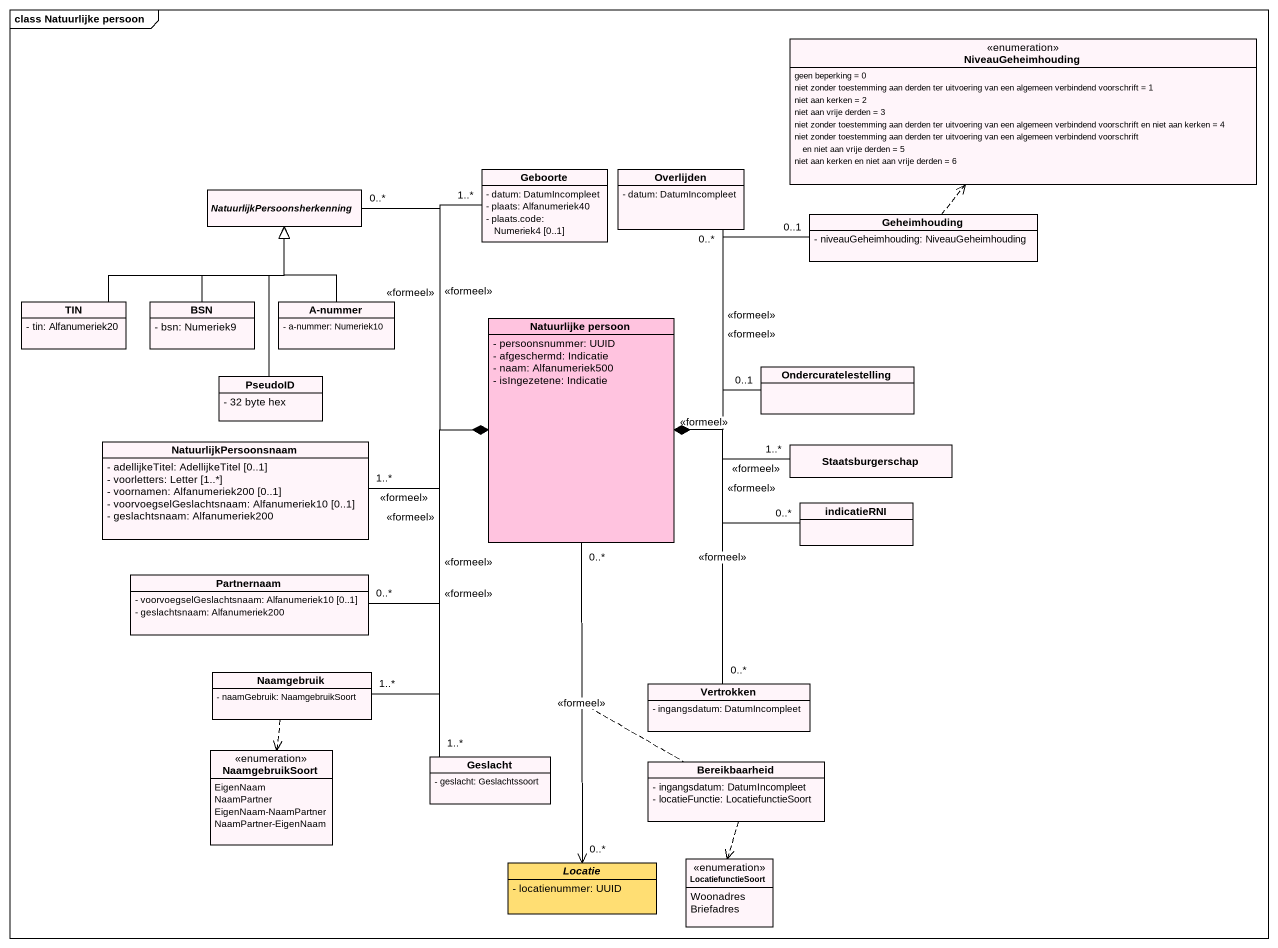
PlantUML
@startuml
mainframe class Natuurlijke persoon
hide circle
hide empty members
skinparam classAttributeIconSize 0
enum NiveauGeheimhouding #FFF5FA {
  geen beperking = 0
  niet zonder toestemming aan derden ter uitvoering van een algemeen verbindend voorschrift = 1
  niet aan kerken = 2
  niet aan vrije derden = 3
  niet zonder toestemming aan derden ter uitvoering van een algemeen verbindend voorschrift en niet aan kerken = 4
  niet zonder toestemming aan derden ter uitvoering van een algemeen verbindend voorschrift en niet aan vrije derden = 5
  niet aan kerken en niet aan vrije derden = 6
}
class Geboorte #FFF5FA {
  - datum: DatumIncompleet
  - plaats: Alfanumeriek40
  - plaats.code: Numeriek4 [0..1]
}
class Overlijden #FFF5FA {
  - datum: DatumIncompleet
}
abstract class NatuurlijkPersoonsherkenning #FFF5FA
class Geheimhouding #FFF5FA {
  - niveauGeheimhouding: NiveauGeheimhouding
}
class TIN #FFF5FA {
  - tin: Alfanumeriek20
}
class BSN #FFF5FA {
  - bsn: Numeriek9
}
class "A-nummer" as A_nummer #FFF5FA {
  - a-nummer: Numeriek10
}
class "Natuurlijke persoon" as Natuurlijke_persoon #FFC3DF {
  - persoonsnummer: UUID
  - afgeschermd: Indicatie
  - naam: Alfanumeriek500
  - isIngezetene: Indicatie
}
class PseudoID #FFF5FA {
  - 32 byte hex
}
class Ondercuratelestelling #FFF5FA
class NatuurlijkPersoonsnaam #FFF5FA {
  - adellijkeTitel: AdellijkeTitel [0..1]
  - voorletters: Letter [1..*]
  - voornamen: Alfanumeriek200 [0..1]
  - voorvoegselGeslachtsnaam: Alfanumeriek10 [0..1]
  - geslachtsnaam: Alfanumeriek200
}
class Staatsburgerschap #FFF5FA
class indicatieRNI #FFF5FA
class Partnernaam #FFF5FA {
  - voorvoegselGeslachtsnaam: Alfanumeriek10 [0..1]
  - geslachtsnaam: Alfanumeriek200
}
class Naamgebruik #FFF5FA {
  - naamGebruik: NaamgebruikSoort
}
class Vertrokken #FFF5FA {
  - ingangsdatum: DatumIncompleet
}
enum NaamgebruikSoort #FFF5FA {
  EigenNaam
  NaamPartner
  EigenNaam-NaamPartner
  NaamPartner-EigenNaam
}
class Geslacht #FFF5FA {
  - geslacht: Geslachtssoort
}
class Bereikbaarheid #FFF5FA {
  - ingangsdatum: DatumIncompleet
  - locatieFunctie: LocatiefunctieSoort
}
abstract class Locatie #FFDE73 {
  - locatienummer: UUID
}
enum LocatiefunctieSoort #FFF5FA {
  Woonadres
  Briefadres
}
Geboorte "1..*" --* Natuurlijke_persoon : <<formeel>>
Overlijden "0..*" --* Natuurlijke_persoon : <<formeel>>
NatuurlijkPersoonsherkenning "0..*" --* Natuurlijke_persoon : <<formeel>>
Geheimhouding .up.> NiveauGeheimhouding
Geheimhouding "0..1" -left-* Natuurlijke_persoon : <<formeel>>
TIN -right-|> NatuurlijkPersoonsherkenning
BSN -up-|> NatuurlijkPersoonsherkenning
A_nummer -up-|> NatuurlijkPersoonsherkenning
Natuurlijke_persoon "0..*" --> "0..*" Locatie : <<formeel>>
(Natuurlijke_persoon, Locatie) .. Bereikbaarheid
PseudoID -up-> NatuurlijkPersoonsherkenning
Ondercuratelestelling "0..1" -left-* Natuurlijke_persoon : <<formeel>>
NatuurlijkPersoonsnaam "1..*" -right-* Natuurlijke_persoon : <<formeel>>
Staatsburgerschap "1..*" -left-* Natuurlijke_persoon : <<formeel>>
indicatieRNI "0..*" -left-* Natuurlijke_persoon : <<formeel>>
Partnernaam "0..*" -right-* Natuurlijke_persoon : <<formeel>>
Naamgebruik "1..*" -up-* Natuurlijke_persoon : <<formeel>>
Naamgebruik ..> NaamgebruikSoort
Vertrokken "0..*" -up-* Natuurlijke_persoon : <<formeel>>
Geslacht "1..*" -up-* Natuurlijke_persoon : <<formeel>>
Bereikbaarheid ..> LocatiefunctieSoort
@enduml
